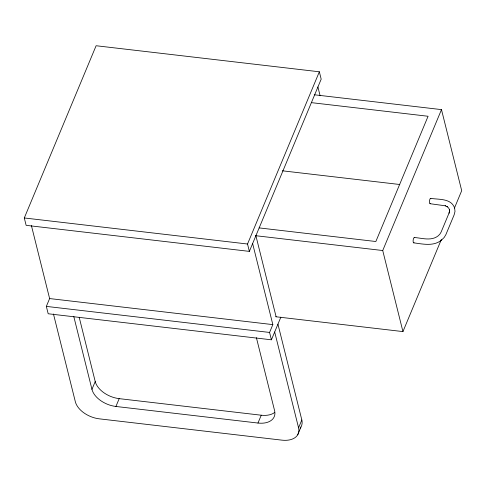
<?xml version="1.0" encoding="UTF-8"?>
<svg xmlns="http://www.w3.org/2000/svg" width="486" height="486" viewBox="0 0 486 486"><rect width="100%" height="100%" fill="white"/><g stroke="black" fill="none" stroke-linecap="round" stroke-linejoin="round"><path stroke-width="0.73" d="M24.3 217.965L96.113 45.739L319.345 71.788L321.185 79.157L249.367 251.384L26.135 225.334L24.3 217.965L247.532 244.015L249.367 251.384M280.853 317.182L271.413 339.811L48.187 313.762L46.346 306.393L49.615 298.562L31.402 225.54M256.389 337.649L274.596 410.676A21.633 13.426 22.6 0 1 257.975 423.045L115.923 406.466A21.633 13.426 22.6 0 1 91.951 389.359L95.22 381.534L79.194 317.267M115.923 406.466L119.185 398.642L261.243 415.214A21.633 13.426 22.6 0 0 274.517 412.578M247.532 244.015L319.345 71.788M271.413 339.811L269.578 332.442L272.84 324.618L252.635 243.559M257.975 423.045L261.243 415.214M53.454 313.974L75.336 401.728A21.633 13.426 22.6 0 0 99.302 418.835L281.947 440.152A21.633 13.426 22.6 0 0 298.562 427.783L301.83 419.953L277.943 324.156M297.681 434.836L300.949 427.006M275.696 316.738L402.943 331.592L382.731 250.527L441.488 109.617L314.242 94.764M402.943 331.592L441.337 239.507M454.428 208.117L461.7 190.676L441.488 109.617M441.555 240.041L444.198 237.441L445.881 234.635L454.137 214.842L454.999 211.459L454.635 207.959M441.367 240.224C433.488 246.566 422.881 244.027 413.805 242.86M311.35 102.637L428.081 116.263L375.848 241.518L259.123 227.898M282.281 170.793L399.759 184.504M430.626 198.343C438.524 199.716 450.729 198.13 454.422 207.504M430.122 203.719L445.498 205.827L445.17 205.736L447.363 206.836L447.053 206.544L448.645 208.044L449.586 209.867L449.38 209.417L449.605 211.416L449.574 210.93L449.046 213.141L449.192 212.71L441.124 232.059L439.83 234.216L438.165 235.862C431.282 241.293 422.097 238.091 414.309 237.49M255.484 235.68L382.731 250.527M49.615 298.562L272.84 324.618M46.346 306.393L269.578 332.442M317.917 86.988L320.104 95.748M255.897 235.728L276.109 316.787M274.681 331.987L298.562 427.783M73.744 316.337L91.951 389.359M430.608 203.318A2.703 0.887 -83.3 0 1 429.448 201.465A2.703 0.887 -83.3 0 1 430.851 198.416M414.048 242.751A2.703 0.887 -83.3 0 1 413.197 239.902A2.703 0.887 -83.3 0 1 414.722 237.806M301.83 419.953A21.633 13.426 22.6 0 1 300.117 428.16M119.185 398.642A21.633 13.426 22.6 0 1 95.22 381.534"/></g></svg>
